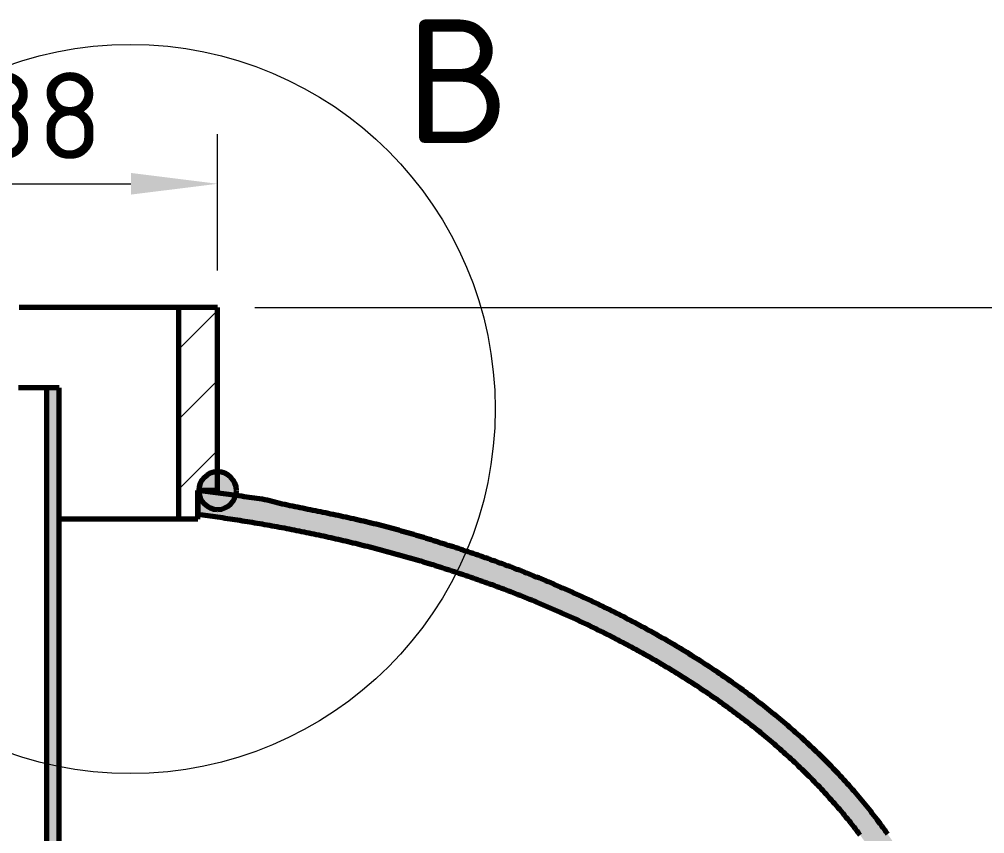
# Model space of a CAD drawing. Header units: millimetres. Extents: x 0 to 2382, y 0 to 420.
# Drawn here: x 764.79 to 803.79, y 304.77 to 337.67 of the extents above; entities that cross this region are included whole.
import ezdxf
from ezdxf.enums import TextEntityAlignment as Align

# ---------------------------------------------------------------- set-up
doc = ezdxf.new("R2010")
doc.units = ezdxf.units.MM
for name, color, linetype, lineweight in [('01-VISIBLE', 7, 'CONTINUOUS', 70), ('04-COTA', 3, 'CONTINUOUS', 18), ('05-RAYADO', 8, 'CONTINUOUS', 18), ('06-TEXTO', 7, 'CONTINUOUS', 25), ('08-FINA', 5, 'CONTINUOUS', 18)]:
    doc.layers.add(name, color=color, linetype=linetype, lineweight=lineweight)
doc.styles.add('ISO3098', font='isocpeur.ttf')
doc.dimstyles.new('FLAMA-IRAM', dxfattribs={"dimtxt": 3.5, "dimasz": 3.5, "dimexe": 2, "dimexo": 1.5, "dimgap": 1, "dimtad": 1, "dimdec": 1, "dimtxsty": 'ISO3098', "dimblk": 'IRAM_FLECHA', "dimblk1": 'IRAM_FLECHA', "dimblk2": 'IRAM_FLECHA', "dimcen": 2.5, "dimclrd": 256, "dimclre": 256, "dimclrt": 256, "dimazin": 3, "dimtfac": 1, "dimtmove": 0, "dimatfit": 3, "dimlwd": 18, "dimlwe": 18})

# ---------------------------------------------------------------- blocks, each defined once
blk = doc.blocks.new('IRAM_FLECHA')
blk.add_solid([(0, 0), (-1, 0.125), (-1, -0.125)])

msp = doc.modelspace()

# ---------------------------------------------------------------- hatches: boundary and pattern name
at = {"layer": '05-RAYADO'}
h = msp.add_hatch(dxfattribs=at)
h.set_pattern_fill('ANSI31', scale=0.62992)
h.paths.add_polyline_path([(772.8, 318.628), (772.002, 318.628), (772.002, 317.474), (771.22, 317.474), (771.22, 326.028), (772.8, 326.028)])
h = msp.add_hatch(color=7, dxfattribs=at)
h.dxf.hatch_style = 1
h.paths.add_polyline_path([(765.9, 322.788), (766.4, 322.788), (766.4, 93.922), (765.9, 93.922)])
h = msp.add_hatch(color=7, dxfattribs=at)
h.dxf.hatch_style = 1
h.paths.add_polyline_path([(773.56, 318.628), (773.559, 318.588), (773.556, 318.548), (773.55, 318.508), (773.543, 318.469), (773.534, 318.43), (773.522, 318.391), (773.509, 318.354), (773.493, 318.317), (773.476, 318.281), (773.457, 318.245), (773.435, 318.211), (773.412, 318.178), (773.388, 318.147), (773.362, 318.116), (773.334, 318.087), (773.305, 318.06), (773.274, 318.034), (773.242, 318.01), (773.209, 317.987), (773.174, 317.967), (773.139, 317.948), (773.102, 317.931), (773.065, 317.916), (773.027, 317.903), (772.989, 317.892), (772.949, 317.883), (772.91, 317.876), (772.87, 317.871), (772.83, 317.869), (772.79, 317.868), (772.75, 317.87), (772.71, 317.874), (772.67, 317.879), (772.631, 317.887), (772.592, 317.897), (772.554, 317.909), (772.516, 317.923), (772.479, 317.939), (772.443, 317.957), (772.408, 317.977), (772.375, 317.998), (772.342, 318.022), (772.311, 318.047), (772.281, 318.073), (772.252, 318.102), (772.225, 318.131), (772.2, 318.162), (772.176, 318.195), (772.154, 318.228), (772.134, 318.263), (772.115, 318.298), (772.099, 318.335), (772.084, 318.372), (772.072, 318.411), (772.061, 318.449), (772.053, 318.489), (772.047, 318.528), (772.042, 318.568), (772.04, 318.608), (772.04, 318.648), (772.042, 318.688), (772.047, 318.728), (772.053, 318.768), (772.061, 318.807), (772.072, 318.846), (772.084, 318.884), (772.099, 318.921), (772.115, 318.958), (772.134, 318.994), (772.154, 319.028), (772.176, 319.062), (772.2, 319.094), (772.225, 319.125), (772.252, 319.155), (772.281, 319.183), (772.311, 319.21), (772.342, 319.235), (772.375, 319.258), (772.408, 319.28), (772.443, 319.299), (772.479, 319.317), (772.516, 319.333), (772.554, 319.347), (772.592, 319.359), (772.631, 319.369), (772.67, 319.377), (772.71, 319.383), (772.75, 319.387), (772.79, 319.388), (772.83, 319.388), (772.87, 319.385), (772.91, 319.38), (772.949, 319.373), (772.989, 319.364), (773.027, 319.353), (773.065, 319.34), (773.102, 319.325), (773.139, 319.309), (773.174, 319.29), (773.209, 319.269), (773.242, 319.247), (773.274, 319.222), (773.305, 319.197), (773.334, 319.169), (773.362, 319.14), (773.388, 319.11), (773.412, 319.078), (773.435, 319.045), (773.457, 319.011), (773.476, 318.976), (773.493, 318.94), (773.509, 318.903), (773.522, 318.865), (773.534, 318.827), (773.543, 318.788), (773.55, 318.748), (773.556, 318.708), (773.559, 318.668)])
h = msp.add_hatch(color=7, dxfattribs=at)
h.dxf.hatch_style = 1
h.paths.add_polyline_path([(802.05, 293.552), (802.05, 291.177), (801.1, 291.177), (801.1, 293.552), (802.05, 295.452), (802.05, 295.553), (802.049, 295.654), (802.049, 295.755), (802.047, 295.857), (802.046, 295.958), (802.043, 296.059), (802.041, 296.16), (802.037, 296.261), (802.032, 296.362), (802.027, 296.463), (802.02, 296.564), (802.012, 296.665), (802.003, 296.766), (801.992, 296.866), (801.979, 296.967), (801.964, 297.067), (801.949, 297.167), (801.932, 297.267), (801.915, 297.367), (801.898, 297.466), (801.88, 297.566), (801.862, 297.665), (801.843, 297.765), (801.825, 297.864), (801.806, 297.964), (801.786, 298.063), (801.766, 298.162), (801.746, 298.261), (801.725, 298.36), (801.704, 298.459), (801.683, 298.558), (801.66, 298.657), (801.638, 298.756), (801.615, 298.854), (801.591, 298.953), (801.566, 299.051), (801.541, 299.149), (801.515, 299.247), (801.489, 299.344), (801.461, 299.442), (801.433, 299.539), (801.404, 299.636), (801.374, 299.732), (801.343, 299.829), (801.311, 299.925), (801.279, 300.021), (801.246, 300.116), (801.212, 300.212), (801.177, 300.307), (801.142, 300.402), (801.106, 300.496), (801.069, 300.59), (801.032, 300.684), (800.994, 300.778), (800.955, 300.872), (800.915, 300.965), (800.875, 301.058), (800.835, 301.15), (800.794, 301.243), (800.752, 301.335), (800.71, 301.427), (800.668, 301.519), (800.625, 301.611), (800.581, 301.702), (800.537, 301.793), (800.492, 301.884), (800.447, 301.974), (800.402, 302.065), (800.356, 302.155), (800.309, 302.245), (800.262, 302.334), (800.214, 302.424), (800.166, 302.513), (800.117, 302.601), (800.068, 302.69), (800.019, 302.778), (799.969, 302.866), (799.918, 302.953), (799.867, 303.041), (799.815, 303.128), (799.763, 303.214), (799.71, 303.301), (799.657, 303.387), (799.603, 303.473), (799.549, 303.558), (799.494, 303.643), (799.439, 303.728), (799.383, 303.813), (799.327, 303.897), (799.271, 303.981), (799.214, 304.064), (799.156, 304.148), (799.098, 304.231), (799.04, 304.313), (798.981, 304.396), (798.922, 304.478), (798.862, 304.559), (798.802, 304.641), (798.742, 304.722), (798.681, 304.803), (798.62, 304.883), (798.558, 304.964), (798.496, 305.044), (798.434, 305.123), (798.371, 305.203), (798.308, 305.282), (798.244, 305.36), (798.18, 305.439), (798.116, 305.517), (798.051, 305.595), (797.986, 305.672), (797.921, 305.75), (797.855, 305.827), (797.789, 305.903), (797.722, 305.979), (797.656, 306.055), (797.589, 306.131), (797.521, 306.207), (797.453, 306.282), (797.385, 306.357), (797.317, 306.431), (797.248, 306.505), (797.179, 306.579), (797.109, 306.653), (797.04, 306.726), (796.969, 306.799), (796.899, 306.872), (796.828, 306.944), (796.757, 307.016), (796.686, 307.088), (796.614, 307.16), (796.542, 307.231), (796.47, 307.302), (796.398, 307.372), (796.325, 307.443), (796.252, 307.513), (796.179, 307.582), (796.105, 307.652), (796.031, 307.721), (795.957, 307.79), (795.882, 307.858), (795.808, 307.926), (795.733, 307.994), (795.657, 308.062), (795.582, 308.129), (795.506, 308.196), (795.43, 308.263), (795.354, 308.33), (795.277, 308.396), (795.201, 308.462), (795.124, 308.528), (795.046, 308.593), (794.969, 308.658), (794.891, 308.723), (794.813, 308.787), (794.735, 308.852), (794.657, 308.916), (794.578, 308.979), (794.499, 309.043), (794.42, 309.106), (794.341, 309.169), (794.261, 309.231), (794.181, 309.293), (794.101, 309.355), (794.021, 309.417), (793.941, 309.479), (793.86, 309.54), (793.779, 309.601), (793.698, 309.661), (793.617, 309.722), (793.536, 309.782), (793.454, 309.842), (793.372, 309.901), (793.29, 309.96), (793.208, 310.019), (793.126, 310.078), (793.043, 310.137), (792.96, 310.195), (792.877, 310.253), (792.794, 310.311), (792.711, 310.368), (792.627, 310.425), (792.544, 310.482), (792.46, 310.539), (792.376, 310.595), (792.292, 310.651), (792.207, 310.707), (792.123, 310.763), (792.038, 310.818), (791.953, 310.873), (791.868, 310.928), (791.783, 310.982), (791.697, 311.037), (791.612, 311.091), (791.526, 311.145), (791.44, 311.198), (791.354, 311.252), (791.268, 311.305), (791.182, 311.357), (791.095, 311.41), (791.009, 311.462), (790.922, 311.514), (790.835, 311.566), (790.748, 311.618), (790.661, 311.669), (790.574, 311.72), (790.486, 311.771), (790.398, 311.822), (790.311, 311.872), (790.223, 311.922), (790.135, 311.972), (790.046, 312.022), (789.958, 312.071), (789.87, 312.12), (789.781, 312.169), (789.692, 312.218), (789.603, 312.266), (789.515, 312.314), (789.425, 312.362), (789.336, 312.41), (789.247, 312.457), (789.157, 312.505), (789.068, 312.552), (788.978, 312.599), (788.888, 312.645), (788.798, 312.691), (788.708, 312.738), (788.618, 312.783), (788.528, 312.829), (788.437, 312.874), (788.347, 312.92), (788.256, 312.965), (788.165, 313.009), (788.074, 313.054), (787.983, 313.098), (787.892, 313.142), (787.801, 313.186), (787.71, 313.23), (787.618, 313.273), (787.527, 313.316), (787.435, 313.359), (787.343, 313.402), (787.251, 313.444), (787.16, 313.486), (787.068, 313.529), (786.975, 313.57), (786.883, 313.612), (786.791, 313.653), (786.698, 313.695), (786.606, 313.735), (786.513, 313.776), (786.42, 313.817), (786.328, 313.857), (786.235, 313.897), (786.142, 313.937), (786.049, 313.977), (785.955, 314.016), (785.862, 314.055), (785.769, 314.094), (785.675, 314.133), (785.582, 314.172), (785.488, 314.21), (785.394, 314.248), (785.301, 314.286), (785.207, 314.324), (785.113, 314.362), (785.019, 314.399), (784.925, 314.436), (784.83, 314.473), (784.736, 314.51), (784.642, 314.546), (784.547, 314.583), (784.453, 314.619), (784.358, 314.655), (784.263, 314.69), (784.169, 314.726), (784.074, 314.761), (783.979, 314.796), (783.884, 314.831), (783.789, 314.866), (783.694, 314.9), (783.599, 314.935), (783.503, 314.969), (783.408, 315.003), (783.313, 315.036), (783.217, 315.07), (783.121, 315.103), (783.026, 315.136), (782.93, 315.169), (782.834, 315.202), (782.739, 315.234), (782.643, 315.267), (782.547, 315.299), (782.451, 315.331), (782.355, 315.362), (782.258, 315.394), (782.162, 315.425), (782.066, 315.456), (781.97, 315.487), (781.873, 315.518), (781.777, 315.549), (781.68, 315.579), (781.584, 315.609), (781.487, 315.639), (781.39, 315.669), (781.293, 315.699), (781.197, 315.728), (781.1, 315.757), (781.003, 315.786), (780.906, 315.815), (780.809, 315.844), (780.712, 315.872), (780.614, 315.9), (780.517, 315.929), (780.42, 315.956), (780.323, 315.984), (780.225, 316.012), (780.128, 316.039), (780.03, 316.066), (779.933, 316.093), (779.835, 316.12), (779.738, 316.146), (779.64, 316.173), (779.542, 316.199), (779.444, 316.225), (779.347, 316.251), (779.249, 316.277), (779.151, 316.302), (779.053, 316.327), (778.955, 316.353), (778.857, 316.378), (778.759, 316.402), (778.66, 316.427), (778.562, 316.451), (778.464, 316.476), (778.366, 316.5), (778.267, 316.523), (778.169, 316.547), (778.071, 316.571), (777.972, 316.594), (777.874, 316.617), (777.775, 316.64), (777.676, 316.663), (777.578, 316.685), (777.479, 316.708), (777.38, 316.73), (777.282, 316.752), (777.183, 316.774), (777.084, 316.796), (776.985, 316.817), (776.886, 316.839), (776.787, 316.86), (776.688, 316.881), (776.589, 316.902), (776.49, 316.922), (776.391, 316.943), (776.292, 316.963), (776.193, 316.983), (776.094, 317.003), (775.994, 317.023), (775.895, 317.043), (775.796, 317.062), (775.696, 317.081), (775.597, 317.1), (775.498, 317.119), (775.398, 317.138), (775.299, 317.157), (775.199, 317.175), (775.1, 317.193), (775, 317.211), (774.9, 317.229), (774.801, 317.247), (774.701, 317.264), (774.601, 317.282), (774.502, 317.299), (774.402, 317.316), (774.302, 317.333), (774.202, 317.349), (774.103, 317.366), (774.003, 317.382), (773.903, 317.398), (773.803, 317.414), (773.703, 317.43), (773.603, 317.446), (773.503, 317.461), (773.403, 317.477), (773.303, 317.492), (773.203, 317.507), (773.103, 317.522), (773.003, 317.536), (772.902, 317.551), (772.802, 317.565), (772.702, 317.579), (772.602, 317.593), (772.502, 317.607), (772.401, 317.621), (772.301, 317.634), (772.201, 317.648), (772.1, 317.661), (772, 317.674), (772, 318.628), (772.104, 318.615), (772.208, 318.602), (772.312, 318.588), (772.416, 318.575), (772.52, 318.562), (772.624, 318.548), (772.728, 318.535), (772.832, 318.522), (772.936, 318.508), (773.04, 318.495), (773.144, 318.481), (773.248, 318.467), (773.352, 318.454), (773.456, 318.44), (773.56, 318.426), (773.664, 318.412), (773.768, 318.398), (773.872, 318.384), (773.976, 318.37), (774.08, 318.356), (774.183, 318.341), (774.287, 318.326), (774.391, 318.311), (774.495, 318.295), (774.598, 318.279), (774.702, 318.261), (774.805, 318.242), (774.907, 318.22), (775.008, 318.192), (775.109, 318.161), (775.21, 318.133), (775.312, 318.109), (775.414, 318.085), (775.516, 318.063), (775.619, 318.041), (775.721, 318.019), (775.824, 317.998), (775.927, 317.977), (776.03, 317.956), (776.132, 317.935), (776.235, 317.914), (776.338, 317.893), (776.441, 317.872), (776.543, 317.851), (776.646, 317.83), (776.749, 317.809), (776.852, 317.788), (776.954, 317.767), (777.057, 317.746), (777.16, 317.725), (777.263, 317.704), (777.365, 317.683), (777.468, 317.661), (777.571, 317.64), (777.673, 317.618), (777.776, 317.596), (777.878, 317.574), (777.981, 317.552), (778.083, 317.53), (778.186, 317.507), (778.288, 317.484), (778.39, 317.461), (778.493, 317.438), (778.595, 317.414), (778.697, 317.39), (778.799, 317.366), (778.901, 317.342), (779.003, 317.317), (779.105, 317.292), (779.206, 317.267), (779.308, 317.241), (779.41, 317.215), (779.511, 317.189), (779.613, 317.162), (779.714, 317.135), (779.815, 317.108), (779.917, 317.08), (780.018, 317.053), (780.119, 317.025), (780.22, 316.996), (780.321, 316.967), (780.421, 316.938), (780.522, 316.909), (780.623, 316.88), (780.723, 316.85), (780.824, 316.82), (780.924, 316.79), (781.025, 316.76), (781.125, 316.729), (781.225, 316.698), (781.325, 316.667), (781.426, 316.636), (781.526, 316.605), (781.626, 316.574), (781.726, 316.543), (781.826, 316.511), (781.926, 316.479), (782.026, 316.447), (782.126, 316.415), (782.225, 316.383), (782.325, 316.351), (782.425, 316.319), (782.525, 316.286), (782.624, 316.253), (782.724, 316.22), (782.823, 316.187), (782.923, 316.154), (783.022, 316.12), (783.122, 316.087), (783.221, 316.053), (783.32, 316.019), (783.419, 315.985), (783.518, 315.95), (783.617, 315.916), (783.716, 315.881), (783.815, 315.846), (783.914, 315.811), (784.013, 315.776), (784.111, 315.74), (784.21, 315.704), (784.308, 315.668), (784.407, 315.632), (784.505, 315.595), (784.603, 315.558), (784.701, 315.521), (784.799, 315.484), (784.897, 315.447), (784.995, 315.409), (785.093, 315.371), (785.19, 315.333), (785.288, 315.294), (785.386, 315.256), (785.483, 315.217), (785.58, 315.178), (785.677, 315.138), (785.775, 315.099), (785.872, 315.059), (785.968, 315.019), (786.065, 314.978), (786.162, 314.938), (786.259, 314.897), (786.355, 314.856), (786.452, 314.815), (786.548, 314.774), (786.644, 314.732), (786.74, 314.69), (786.836, 314.648), (786.932, 314.606), (787.028, 314.563), (787.124, 314.52), (787.22, 314.477), (787.315, 314.434), (787.411, 314.391), (787.506, 314.347), (787.601, 314.303), (787.696, 314.259), (787.791, 314.215), (787.886, 314.17), (787.981, 314.125), (788.076, 314.08), (788.171, 314.035), (788.265, 313.99), (788.359, 313.944), (788.454, 313.898), (788.548, 313.852), (788.642, 313.806), (788.736, 313.759), (788.83, 313.712), (788.923, 313.665), (789.017, 313.618), (789.111, 313.57), (789.204, 313.522), (789.297, 313.474), (789.39, 313.426), (789.483, 313.378), (789.576, 313.329), (789.669, 313.28), (789.761, 313.23), (789.854, 313.181), (789.946, 313.131), (790.038, 313.081), (790.13, 313.031), (790.222, 312.98), (790.314, 312.93), (790.406, 312.879), (790.497, 312.827), (790.588, 312.776), (790.68, 312.724), (790.771, 312.672), (790.862, 312.62), (790.952, 312.567), (791.043, 312.514), (791.133, 312.461), (791.224, 312.408), (791.314, 312.355), (791.404, 312.301), (791.494, 312.247), (791.583, 312.192), (791.673, 312.138), (791.762, 312.083), (791.852, 312.028), (791.941, 311.972), (792.03, 311.917), (792.118, 311.861), (792.207, 311.805), (792.295, 311.748), (792.384, 311.692), (792.472, 311.635), (792.56, 311.578), (792.647, 311.52), (792.735, 311.462), (792.822, 311.404), (792.909, 311.346), (792.996, 311.288), (793.083, 311.229), (793.17, 311.17), (793.256, 311.11), (793.343, 311.051), (793.429, 310.991), (793.515, 310.931), (793.6, 310.87), (793.686, 310.809), (793.771, 310.748), (793.856, 310.687), (793.941, 310.626), (794.026, 310.564), (794.11, 310.502), (794.195, 310.439), (794.279, 310.377), (794.363, 310.314), (794.446, 310.25), (794.53, 310.187), (794.613, 310.123), (794.696, 310.059), (794.779, 309.995), (794.861, 309.93), (794.944, 309.865), (795.026, 309.8), (795.108, 309.734), (795.189, 309.668), (795.271, 309.602), (795.352, 309.536), (795.433, 309.469), (795.514, 309.402), (795.594, 309.335), (795.674, 309.268), (795.754, 309.2), (795.834, 309.132), (795.913, 309.063), (795.993, 308.994), (796.072, 308.925), (796.15, 308.856), (796.229, 308.786), (796.307, 308.717), (796.385, 308.646), (796.462, 308.576), (796.54, 308.505), (796.617, 308.434), (796.694, 308.362), (796.77, 308.291), (796.846, 308.219), (796.922, 308.146), (796.998, 308.074), (797.073, 308.001), (797.148, 307.928), (797.223, 307.854), (797.298, 307.78), (797.372, 307.706), (797.446, 307.632), (797.519, 307.557), (797.592, 307.482), (797.665, 307.406), (797.738, 307.331), (797.81, 307.255), (797.882, 307.178), (797.954, 307.102), (798.025, 307.025), (798.096, 306.948), (798.167, 306.87), (798.237, 306.792), (798.307, 306.714), (798.376, 306.636), (798.445, 306.557), (798.514, 306.478), (798.583, 306.398), (798.651, 306.319), (798.719, 306.239), (798.786, 306.158), (798.853, 306.078), (798.92, 305.997), (798.986, 305.915), (799.052, 305.834), (799.117, 305.752), (799.183, 305.67), (799.247, 305.587), (799.312, 305.504), (799.375, 305.421), (799.439, 305.338), (799.502, 305.254), (799.565, 305.17), (799.627, 305.085), (799.689, 305.001), (799.75, 304.915), (799.811, 304.83), (799.872, 304.745), (799.932, 304.659), (799.991, 304.572), (800.05, 304.486), (800.109, 304.399), (800.167, 304.312), (800.225, 304.224), (800.283, 304.136), (800.339, 304.048), (800.396, 303.96), (800.452, 303.871), (800.507, 303.782), (800.562, 303.693), (800.617, 303.603), (800.671, 303.513), (800.724, 303.423), (800.777, 303.332), (800.829, 303.242), (800.881, 303.15), (800.933, 303.059), (800.984, 302.967), (801.034, 302.875), (801.084, 302.783), (801.133, 302.691), (801.182, 302.598), (801.23, 302.505), (801.278, 302.411), (801.325, 302.317), (801.371, 302.223), (801.417, 302.129), (801.463, 302.035), (801.508, 301.94), (801.552, 301.845), (801.595, 301.749), (801.639, 301.654), (801.681, 301.558), (801.723, 301.462), (801.764, 301.365), (801.805, 301.269), (801.845, 301.172), (801.885, 301.075), (801.923, 300.977), (801.962, 300.88), (801.999, 300.782), (802.036, 300.684), (802.073, 300.585), (802.108, 300.487), (802.143, 300.388), (802.178, 300.289), (802.212, 300.189), (802.245, 300.09), (802.277, 299.99), (802.309, 299.89), (802.34, 299.79), (802.37, 299.69), (802.4, 299.589), (802.429, 299.488), (802.458, 299.387), (802.485, 299.286), (802.512, 299.185), (802.539, 299.083), (802.564, 298.982), (802.589, 298.88), (802.613, 298.778), (802.637, 298.676), (802.659, 298.573), (802.682, 298.471), (802.703, 298.368), (802.724, 298.265), (802.743, 298.162), (802.763, 298.059), (802.781, 297.956), (802.799, 297.853), (802.816, 297.749), (802.832, 297.646), (802.848, 297.542), (802.863, 297.438), (802.877, 297.334), (802.89, 297.23), (802.903, 297.126), (802.914, 297.022), (802.925, 296.917), (802.936, 296.813), (802.945, 296.709), (802.954, 296.604), (802.962, 296.5), (802.969, 296.395), (802.976, 296.29), (802.981, 296.186), (802.986, 296.081), (802.991, 295.976), (802.994, 295.871), (802.997, 295.766), (802.998, 295.662), (803, 295.557), (803, 295.452)])

# ---------------------------------------------------------------- linework, layer by layer
at = {"layer": '01-VISIBLE'}
for p, q in [((772.8, 326.028), (771.22, 326.028)), ((771.22, 326.028), (771.22, 317.474)), ((772.8, 318.628), (772.8, 326.028)), ((766.4, 322.788), (765.9, 322.788)), ((765.9, 93.922), (765.9, 322.788)), ((766.4, 93.922), (766.4, 322.788)), ((772, 318.628), (772, 317.674)), ((772.002, 317.474), (772.002, 318.628)), ((772.8, 318.628), (772.002, 318.628)), ((772.002, 317.474), (771.22, 317.474))]:
    msp.add_line(p, q, dxfattribs=at)
for points in [[(771.22, 326.028), (771.16, 326.028), (771.1, 326.028), (771.039, 326.028), (770.979, 326.028), (770.919, 326.028), (770.859, 326.028), (770.799, 326.028), (770.739, 326.028), (770.678, 326.028), (770.618, 326.028), (770.558, 326.028), (770.498, 326.028), (770.438, 326.028), (770.378, 326.028), (770.317, 326.028), (770.257, 326.028), (770.197, 326.028), (770.137, 326.028), (770.077, 326.028), (770.017, 326.028), (769.957, 326.028), (769.896, 326.028), (769.836, 326.028), (769.776, 326.028), (769.716, 326.028), (769.656, 326.028), (769.596, 326.028), (769.535, 326.028), (769.475, 326.028), (769.415, 326.028), (769.355, 326.028), (769.295, 326.028), (769.235, 326.028), (769.174, 326.028), (769.114, 326.028), (769.054, 326.028), (768.994, 326.028), (768.934, 326.028), (768.874, 326.028), (768.813, 326.028), (768.753, 326.028), (768.693, 326.028), (768.633, 326.028), (768.573, 326.028), (768.513, 326.028), (768.452, 326.028), (768.392, 326.028), (768.332, 326.028), (768.272, 326.028), (768.212, 326.028), (768.152, 326.028), (768.091, 326.028), (768.031, 326.028), (767.971, 326.028), (767.911, 326.028), (767.851, 326.028), (767.79, 326.028), (767.73, 326.028), (767.67, 326.028), (767.61, 326.028), (767.55, 326.028), (767.49, 326.028), (767.429, 326.028), (767.369, 326.028), (767.309, 326.028), (767.249, 326.028), (767.189, 326.028), (767.129, 326.028), (767.068, 326.028), (767.008, 326.028), (766.948, 326.028), (766.888, 326.028), (766.828, 326.028), (766.768, 326.028), (766.707, 326.028), (766.647, 326.028), (766.587, 326.028), (766.527, 326.028), (766.467, 326.028), (766.407, 326.028), (766.346, 326.028), (766.286, 326.028), (766.226, 326.028), (766.166, 326.028), (766.106, 326.028), (766.046, 326.028), (765.986, 326.028), (765.925, 326.028), (765.865, 326.028), (765.805, 326.028), (765.745, 326.028), (765.685, 326.028), (765.625, 326.028), (765.564, 326.028), (765.504, 326.028), (765.444, 326.028), (765.384, 326.028), (765.324, 326.028), (765.264, 326.028), (765.203, 326.028), (765.143, 326.028), (765.083, 326.028), (765.023, 326.028), (764.963, 326.028), (764.903, 326.028), (764.842, 326.028), (764.782, 326.028)], [(765.9, 322.788), (765.84, 322.788), (765.779, 322.788), (765.719, 322.788), (765.659, 322.788), (765.598, 322.788), (765.538, 322.788), (765.478, 322.788), (765.417, 322.788), (765.357, 322.788), (765.297, 322.788), (765.237, 322.788), (765.176, 322.788), (765.116, 322.788), (765.056, 322.788), (764.995, 322.788), (764.935, 322.788), (764.875, 322.788), (764.814, 322.788), (764.754, 322.788)], [(799.872, 304.745), (799.811, 304.83), (799.75, 304.915), (799.689, 305.001), (799.627, 305.085), (799.565, 305.17), (799.502, 305.254), (799.439, 305.338), (799.375, 305.421), (799.312, 305.504), (799.247, 305.587), (799.183, 305.67), (799.117, 305.752), (799.052, 305.834), (798.986, 305.915), (798.92, 305.997), (798.853, 306.078), (798.786, 306.158), (798.719, 306.239), (798.651, 306.319), (798.583, 306.398), (798.514, 306.478), (798.445, 306.557), (798.376, 306.636), (798.307, 306.714), (798.237, 306.792), (798.167, 306.87), (798.096, 306.948), (798.025, 307.025), (797.954, 307.102), (797.882, 307.178), (797.81, 307.255), (797.738, 307.331), (797.665, 307.406), (797.592, 307.482), (797.519, 307.557), (797.446, 307.632), (797.372, 307.706), (797.298, 307.78), (797.223, 307.854), (797.148, 307.928), (797.073, 308.001), (796.998, 308.074), (796.922, 308.146), (796.846, 308.219), (796.77, 308.291), (796.694, 308.362), (796.617, 308.434), (796.54, 308.505), (796.462, 308.576), (796.385, 308.646), (796.307, 308.717), (796.229, 308.786), (796.15, 308.856), (796.072, 308.925), (795.993, 308.994), (795.913, 309.063), (795.834, 309.132), (795.754, 309.2), (795.674, 309.268), (795.594, 309.335), (795.514, 309.402), (795.433, 309.469), (795.352, 309.536), (795.271, 309.602), (795.189, 309.668), (795.108, 309.734), (795.026, 309.8), (794.944, 309.865), (794.861, 309.93), (794.779, 309.995), (794.696, 310.059), (794.613, 310.123), (794.53, 310.187), (794.446, 310.25), (794.363, 310.314), (794.279, 310.377), (794.195, 310.439), (794.11, 310.502), (794.026, 310.564), (793.941, 310.626), (793.856, 310.687), (793.771, 310.748), (793.686, 310.809), (793.6, 310.87), (793.515, 310.931), (793.429, 310.991), (793.343, 311.051), (793.256, 311.11), (793.17, 311.17), (793.083, 311.229), (792.996, 311.288), (792.909, 311.346), (792.822, 311.404), (792.735, 311.462), (792.647, 311.52), (792.56, 311.578), (792.472, 311.635), (792.384, 311.692), (792.295, 311.748), (792.207, 311.805), (792.118, 311.861), (792.03, 311.917), (791.941, 311.972), (791.852, 312.028), (791.762, 312.083), (791.673, 312.138), (791.583, 312.192), (791.494, 312.247), (791.404, 312.301), (791.314, 312.355), (791.224, 312.408), (791.133, 312.461), (791.043, 312.514), (790.952, 312.567), (790.862, 312.62), (790.771, 312.672), (790.68, 312.724), (790.588, 312.776), (790.497, 312.827), (790.406, 312.879), (790.314, 312.93), (790.222, 312.98), (790.13, 313.031), (790.038, 313.081), (789.946, 313.131), (789.854, 313.181), (789.761, 313.23), (789.669, 313.28), (789.576, 313.329), (789.483, 313.378), (789.39, 313.426), (789.297, 313.474), (789.204, 313.522), (789.111, 313.57), (789.017, 313.618), (788.923, 313.665), (788.83, 313.712), (788.736, 313.759), (788.642, 313.806), (788.548, 313.852), (788.454, 313.898), (788.359, 313.944), (788.265, 313.99), (788.171, 314.035), (788.076, 314.08), (787.981, 314.125), (787.886, 314.17), (787.791, 314.215), (787.696, 314.259), (787.601, 314.303), (787.506, 314.347), (787.411, 314.391), (787.315, 314.434), (787.22, 314.477), (787.124, 314.52), (787.028, 314.563), (786.932, 314.606), (786.836, 314.648), (786.74, 314.69), (786.644, 314.732), (786.548, 314.774), (786.452, 314.815), (786.355, 314.856), (786.259, 314.897), (786.162, 314.938), (786.065, 314.978), (785.968, 315.019), (785.872, 315.059), (785.775, 315.099), (785.677, 315.138), (785.58, 315.178), (785.483, 315.217), (785.386, 315.256), (785.288, 315.294), (785.19, 315.333), (785.093, 315.371), (784.995, 315.409), (784.897, 315.447), (784.799, 315.484), (784.701, 315.521), (784.603, 315.558), (784.505, 315.595), (784.407, 315.632), (784.308, 315.668), (784.21, 315.704), (784.111, 315.74), (784.013, 315.776), (783.914, 315.811), (783.815, 315.846), (783.716, 315.881), (783.617, 315.916), (783.518, 315.95), (783.419, 315.985), (783.32, 316.019), (783.221, 316.053), (783.122, 316.087), (783.022, 316.12), (782.923, 316.154), (782.823, 316.187), (782.724, 316.22), (782.624, 316.253), (782.525, 316.286), (782.425, 316.319), (782.325, 316.351), (782.225, 316.383), (782.126, 316.415), (782.026, 316.447), (781.926, 316.479), (781.826, 316.511), (781.726, 316.543), (781.626, 316.574), (781.526, 316.605), (781.426, 316.636), (781.325, 316.667), (781.225, 316.698), (781.125, 316.729), (781.025, 316.76), (780.924, 316.79), (780.824, 316.82), (780.723, 316.85), (780.623, 316.88), (780.522, 316.909), (780.421, 316.938), (780.321, 316.967), (780.22, 316.996), (780.119, 317.025), (780.018, 317.053), (779.917, 317.08), (779.815, 317.108), (779.714, 317.135), (779.613, 317.162), (779.511, 317.189), (779.41, 317.215), (779.308, 317.241), (779.206, 317.267), (779.105, 317.292), (779.003, 317.317), (778.901, 317.342), (778.799, 317.366), (778.697, 317.39), (778.595, 317.414), (778.493, 317.438), (778.39, 317.461), (778.288, 317.484), (778.186, 317.507), (778.083, 317.53), (777.981, 317.552), (777.878, 317.574), (777.776, 317.596), (777.673, 317.618), (777.571, 317.64), (777.468, 317.661), (777.365, 317.683), (777.263, 317.704), (777.16, 317.725), (777.057, 317.746), (776.954, 317.767), (776.852, 317.788), (776.749, 317.809), (776.646, 317.83), (776.543, 317.851), (776.441, 317.872), (776.338, 317.893), (776.235, 317.914), (776.132, 317.935), (776.03, 317.956), (775.927, 317.977), (775.824, 317.998), (775.721, 318.019), (775.619, 318.041), (775.516, 318.063), (775.414, 318.085), (775.312, 318.109), (775.21, 318.133), (775.109, 318.161), (775.008, 318.192), (774.907, 318.22), (774.805, 318.242), (774.702, 318.261), (774.598, 318.279), (774.495, 318.295), (774.391, 318.311), (774.287, 318.326), (774.183, 318.341), (774.08, 318.356), (773.976, 318.37), (773.872, 318.384), (773.768, 318.398), (773.664, 318.412), (773.56, 318.426), (773.456, 318.44), (773.352, 318.454), (773.248, 318.467), (773.144, 318.481), (773.04, 318.495), (772.936, 318.508), (772.832, 318.522), (772.728, 318.535), (772.624, 318.548), (772.52, 318.562), (772.416, 318.575), (772.312, 318.588), (772.208, 318.602), (772.104, 318.615), (772, 318.628)], [(771.22, 317.474), (771.16, 317.474), (771.1, 317.474), (771.039, 317.474), (770.979, 317.474), (770.919, 317.474), (770.859, 317.474), (770.798, 317.474), (770.738, 317.474), (770.678, 317.474), (770.617, 317.474), (770.557, 317.474), (770.497, 317.474), (770.437, 317.474), (770.376, 317.474), (770.316, 317.474), (770.256, 317.474), (770.196, 317.474), (770.135, 317.474), (770.075, 317.474), (770.015, 317.474), (769.955, 317.474), (769.894, 317.474), (769.834, 317.474), (769.774, 317.474), (769.714, 317.474), (769.654, 317.474), (769.593, 317.474), (769.533, 317.474), (769.473, 317.474), (769.413, 317.474), (769.352, 317.474), (769.292, 317.474), (769.232, 317.474), (769.172, 317.474), (769.111, 317.474), (769.051, 317.474), (768.991, 317.474), (768.931, 317.474), (768.87, 317.474), (768.81, 317.474), (768.75, 317.474), (768.689, 317.474), (768.629, 317.474), (768.569, 317.474), (768.509, 317.474), (768.448, 317.474), (768.388, 317.474), (768.328, 317.474), (768.268, 317.474), (768.207, 317.474), (768.147, 317.474), (768.087, 317.474), (768.027, 317.474), (767.966, 317.474), (767.906, 317.474), (767.846, 317.474), (767.786, 317.474), (767.726, 317.474), (767.665, 317.474), (767.605, 317.474), (767.545, 317.474), (767.485, 317.474), (767.424, 317.474), (767.364, 317.474), (767.304, 317.474), (767.244, 317.474), (767.183, 317.474), (767.123, 317.474), (767.063, 317.474), (767.003, 317.474), (766.942, 317.474), (766.882, 317.474), (766.822, 317.474), (766.761, 317.474), (766.701, 317.474), (766.641, 317.474), (766.581, 317.474), (766.52, 317.474), (766.46, 317.474), (766.4, 317.474)], [(772, 317.674), (772.1, 317.661), (772.201, 317.648), (772.301, 317.634), (772.401, 317.621), (772.502, 317.607), (772.602, 317.593), (772.702, 317.579), (772.802, 317.565), (772.902, 317.551), (773.003, 317.536), (773.103, 317.522), (773.203, 317.507), (773.303, 317.492), (773.403, 317.477), (773.503, 317.461), (773.603, 317.446), (773.703, 317.43), (773.803, 317.414), (773.903, 317.398), (774.003, 317.382), (774.103, 317.366), (774.202, 317.349), (774.302, 317.333), (774.402, 317.316), (774.502, 317.299), (774.601, 317.282), (774.701, 317.264), (774.801, 317.247), (774.9, 317.229), (775, 317.211), (775.1, 317.193), (775.199, 317.175), (775.299, 317.157), (775.398, 317.138), (775.498, 317.119), (775.597, 317.1), (775.696, 317.081), (775.796, 317.062), (775.895, 317.043), (775.994, 317.023), (776.094, 317.003), (776.193, 316.983), (776.292, 316.963), (776.391, 316.943), (776.49, 316.922), (776.589, 316.902), (776.688, 316.881), (776.787, 316.86), (776.886, 316.839), (776.985, 316.817), (777.084, 316.796), (777.183, 316.774), (777.282, 316.752), (777.38, 316.73), (777.479, 316.708), (777.578, 316.685), (777.676, 316.663), (777.775, 316.64), (777.874, 316.617), (777.972, 316.594), (778.071, 316.571), (778.169, 316.547), (778.267, 316.523), (778.366, 316.5), (778.464, 316.476), (778.562, 316.451), (778.66, 316.427), (778.759, 316.402), (778.857, 316.378), (778.955, 316.353), (779.053, 316.327), (779.151, 316.302), (779.249, 316.277), (779.347, 316.251), (779.444, 316.225), (779.542, 316.199), (779.64, 316.173), (779.738, 316.146), (779.835, 316.12), (779.933, 316.093), (780.03, 316.066), (780.128, 316.039), (780.225, 316.012), (780.323, 315.984), (780.42, 315.956), (780.517, 315.929), (780.614, 315.9), (780.712, 315.872), (780.809, 315.844), (780.906, 315.815), (781.003, 315.786), (781.1, 315.757), (781.197, 315.728), (781.293, 315.699), (781.39, 315.669), (781.487, 315.639), (781.584, 315.609), (781.68, 315.579), (781.777, 315.549), (781.873, 315.518), (781.97, 315.487), (782.066, 315.456), (782.162, 315.425), (782.258, 315.394), (782.355, 315.362), (782.451, 315.331), (782.547, 315.299), (782.643, 315.267), (782.739, 315.234), (782.834, 315.202), (782.93, 315.169), (783.026, 315.136), (783.121, 315.103), (783.217, 315.07), (783.313, 315.036), (783.408, 315.003), (783.503, 314.969), (783.599, 314.935), (783.694, 314.9), (783.789, 314.866), (783.884, 314.831), (783.979, 314.796), (784.074, 314.761), (784.169, 314.726), (784.263, 314.69), (784.358, 314.655), (784.453, 314.619), (784.547, 314.583), (784.642, 314.546), (784.736, 314.51), (784.83, 314.473), (784.925, 314.436), (785.019, 314.399), (785.113, 314.362), (785.207, 314.324), (785.301, 314.286), (785.394, 314.248), (785.488, 314.21), (785.582, 314.172), (785.675, 314.133), (785.769, 314.094), (785.862, 314.055), (785.955, 314.016), (786.049, 313.977), (786.142, 313.937), (786.235, 313.897), (786.328, 313.857), (786.42, 313.817), (786.513, 313.776), (786.606, 313.735), (786.698, 313.695), (786.791, 313.653), (786.883, 313.612), (786.975, 313.57), (787.068, 313.529), (787.16, 313.486), (787.251, 313.444), (787.343, 313.402), (787.435, 313.359), (787.527, 313.316), (787.618, 313.273), (787.71, 313.23), (787.801, 313.186), (787.892, 313.142), (787.983, 313.098), (788.074, 313.054), (788.165, 313.009), (788.256, 312.965), (788.347, 312.92), (788.437, 312.874), (788.528, 312.829), (788.618, 312.783), (788.708, 312.738), (788.798, 312.691), (788.888, 312.645), (788.978, 312.599), (789.068, 312.552), (789.157, 312.505), (789.247, 312.457), (789.336, 312.41), (789.425, 312.362), (789.515, 312.314), (789.603, 312.266), (789.692, 312.218), (789.781, 312.169), (789.87, 312.12), (789.958, 312.071), (790.046, 312.022), (790.135, 311.972), (790.223, 311.922), (790.311, 311.872), (790.398, 311.822), (790.486, 311.771), (790.574, 311.72), (790.661, 311.669), (790.748, 311.618), (790.835, 311.566), (790.922, 311.514), (791.009, 311.462), (791.095, 311.41), (791.182, 311.357), (791.268, 311.305), (791.354, 311.252), (791.44, 311.198), (791.526, 311.145), (791.612, 311.091), (791.697, 311.037), (791.783, 310.982), (791.868, 310.928), (791.953, 310.873), (792.038, 310.818), (792.123, 310.763), (792.207, 310.707), (792.292, 310.651), (792.376, 310.595), (792.46, 310.539), (792.544, 310.482), (792.627, 310.425), (792.711, 310.368), (792.794, 310.311), (792.877, 310.253), (792.96, 310.195), (793.043, 310.137), (793.126, 310.078), (793.208, 310.019), (793.29, 309.96), (793.372, 309.901), (793.454, 309.842), (793.536, 309.782), (793.617, 309.722), (793.698, 309.661), (793.779, 309.601), (793.86, 309.54), (793.941, 309.479), (794.021, 309.417), (794.101, 309.355), (794.181, 309.293), (794.261, 309.231), (794.341, 309.169), (794.42, 309.106), (794.499, 309.043), (794.578, 308.979), (794.657, 308.916), (794.735, 308.852), (794.813, 308.787), (794.891, 308.723), (794.969, 308.658), (795.046, 308.593), (795.124, 308.528), (795.201, 308.462), (795.277, 308.396), (795.354, 308.33), (795.43, 308.263), (795.506, 308.196), (795.582, 308.129), (795.657, 308.062), (795.733, 307.994), (795.808, 307.926), (795.882, 307.858), (795.957, 307.79), (796.031, 307.721), (796.105, 307.652), (796.179, 307.582), (796.252, 307.513), (796.325, 307.443), (796.398, 307.372), (796.47, 307.302), (796.542, 307.231), (796.614, 307.16), (796.686, 307.088), (796.757, 307.016), (796.828, 306.944), (796.899, 306.872), (796.969, 306.799), (797.04, 306.726), (797.109, 306.653), (797.179, 306.579), (797.248, 306.505), (797.317, 306.431), (797.385, 306.357), (797.453, 306.282), (797.521, 306.207), (797.589, 306.131), (797.656, 306.055), (797.722, 305.979), (797.789, 305.903), (797.855, 305.827), (797.921, 305.75), (797.986, 305.672), (798.051, 305.595), (798.116, 305.517), (798.18, 305.439), (798.244, 305.36), (798.308, 305.282), (798.371, 305.203), (798.434, 305.123), (798.496, 305.044), (798.558, 304.964), (798.62, 304.883), (798.681, 304.803), (798.742, 304.722)]]:
    msp.add_lwpolyline(points, dxfattribs=at)
for start, end in [(90, -90), (0, 90), (-90, 0)]:
    msp.add_arc((772.8, 318.628), 0.76, start, end, dxfattribs=at)
at = {"layer": '08-FINA'}
msp.add_circle((769.28, 321.928), 14.733, dxfattribs=at)

# ---------------------------------------------------------------- texts
at = {"layer": '06-TEXTO', "style": 'ISO3098'}
msp.add_text('B', height=5, dxfattribs=at).set_placement((782.526, 335.175), align=Align.MIDDLE_CENTER)

# ---------------------------------------------------------------- dimensions: what is measured, and where the dimension line sits
at = {"layer": '04-COTA'}
msp.add_linear_dim(base=(755.2, 331.028), p1=(755.2, 326.028), p2=(772.8, 326.028), dimstyle='FLAMA-IRAM', override={"dimlfac": 5, "dimpost": '%%c<>'}, dxfattribs=at).render()
for base, p1 in [((825, 87.972), (803, 87.972)), ((814, 293.552), (803, 293.552))]:
    msp.add_linear_dim(base=base, p1=p1, p2=(772.8, 326.028), angle=90, dimstyle='FLAMA-IRAM', override={"dimlfac": 5}, dxfattribs=at).render()

doc.saveas('drawing.dxf')
